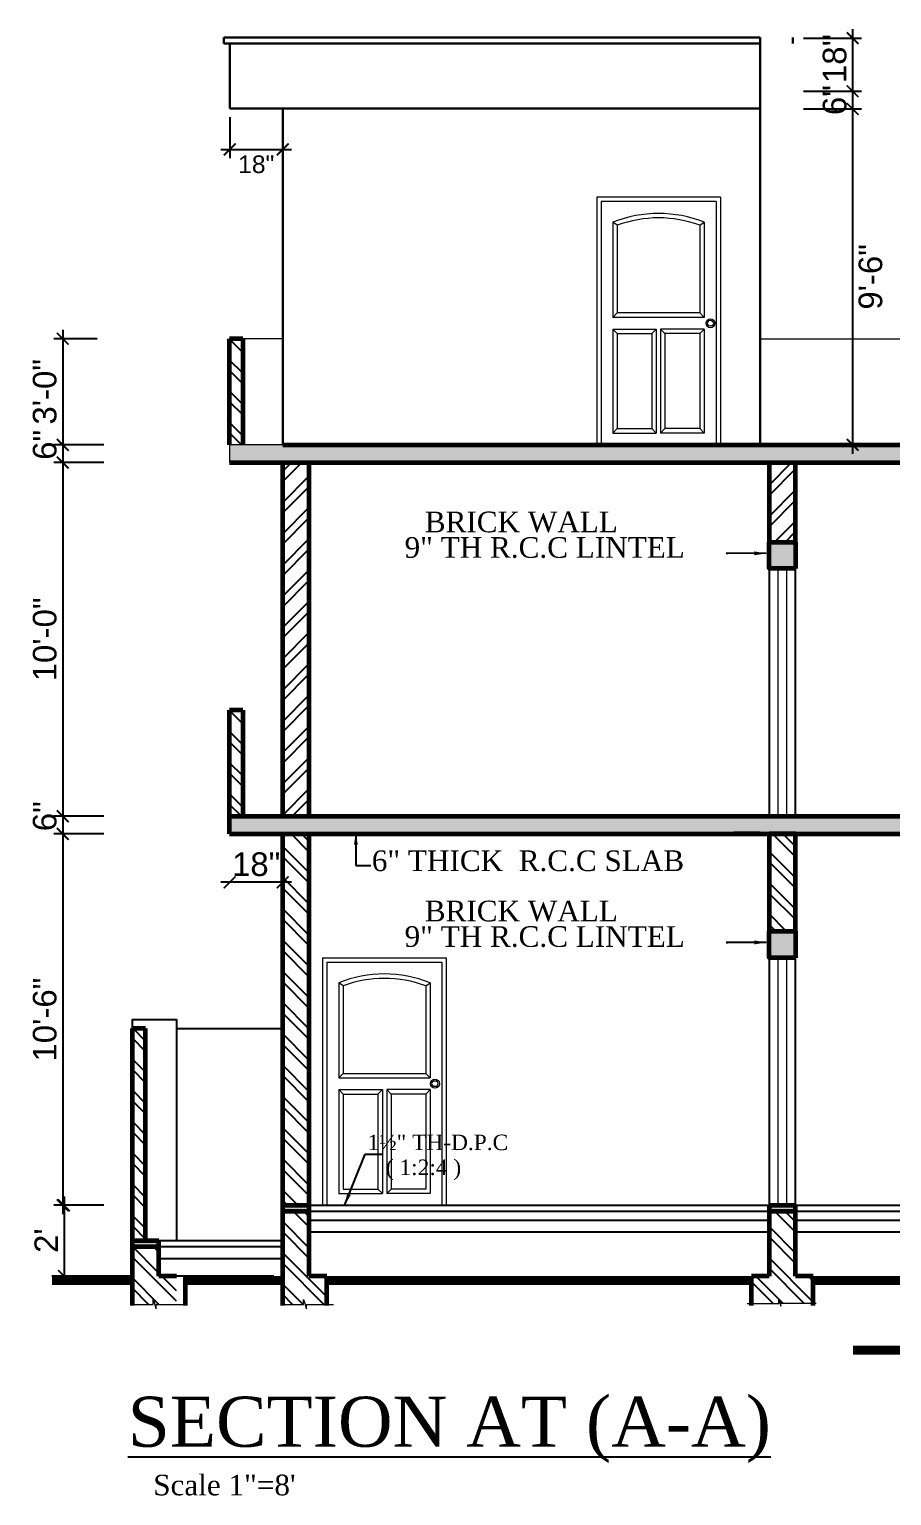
# Model space of a CAD drawing. Header units: inches. Extents: x 15 to 1853, y 20 to 1916.
# Drawn here: x 453.6 to 746.2, y 1408.7 to 1906.2 of the extents above; entities that cross this region are included whole.
import ezdxf

# ---------------------------------------------------------------- set-up
doc = ezdxf.new("R2010")
doc.units = ezdxf.units.IN
doc.header["$MEASUREMENT"] = 0
doc.layers.get('DEFPOINTS').update_dxf_attribs({"lineweight": 20})
for name, color, linetype, lineweight in [('DIAMENSION', 6, 'Continuous', 15), ('DOOR', 6, 'Continuous', 20), ('HATCH', 36, 'Continuous', 20), ('TEXT', 7, 'Continuous', 25), ('WALL', 1, 'Continuous', 0), ('WALLS', 1, 'Continuous', 60)]:
    doc.layers.add(name, color=color, linetype=linetype, lineweight=lineweight)
for name, color, linetype in [('HACH', 5, 'Continuous'), ('PUMPS', 7, 'Continuous'), ('THICKLINE', 6, 'Continuous')]:
    doc.layers.add(name, color=color, linetype=linetype)
doc.styles.get("Standard").update_dxf_attribs({"font": 'arial.ttf'})
doc.styles.add('STYLE2', font='arial.ttf', dxfattribs={"height": 8})
doc.styles.add('STYLE5', font='romantic.ttf')
doc.dimstyles.get("Standard").update_dxf_attribs({"dimtxt": 0.18, "dimasz": 0.18, "dimexe": 0.18, "dimexo": 0.0625, "dimgap": 0.09, "dimtad": 0, "dimtih": 1, "dimtoh": 1, "dimdec": 4, "dimzin": 0, "dimdsep": 46, "dimtxsty": 'Standard', "dimcen": 0.09, "dimadec": 0, "dimazin": 0, "dimtfac": 1, "dimtdec": 4, "dimtofl": 0, "dimtmove": 0, "dimatfit": 3, "dimfxl": 1, "dimtolj": 1, "dimtzin": 0, "dimarcsym": 0})
doc.dimstyles.new('Standard$0', dxfattribs={"dimtxt": 10, "dimasz": 9, "dimexe": 6, "dimexo": 6, "dimgap": 3, "dimtad": 0, "dimtih": 1, "dimtoh": 1, "dimdec": 3, "dimlfac": -1, "dimzin": 1, "dimdsep": 46, "dimlunit": 4, "dimtxsty": 'Standard', "dimcen": 0.5, "dimdle": 5, "dimclrd": 256, "dimclre": 256, "dimclrt": 256, "dimadec": 1, "dimazin": 0, "dimtm": 1e-09, "dimtfac": 1, "dimtdec": 3, "dimtofl": 0, "dimtmove": 0, "dimatfit": 3, "dimfxl": 1, "dimfrac": 2, "dimtolj": 1, "dimtzin": 0, "dimlwd": -1, "dimlwe": -1, "dimarcsym": 0})

# ---------------------------------------------------------------- blocks, each defined once
blk = doc.blocks.new('_ARCHTICK')
at = {"color": 0, "linetype": 'ByBlock', "const_width": 0.15}
blk.add_lwpolyline([(-0.5, -0.5), (0.5, 0.5)], dxfattribs=at)
blk = doc.blocks.new('*D101')
at = {"layer": 'DEFPOINTS', "color": 0, "transparency": 16777216}
for p in [(481.88, 1639.19), (464.96, 1633.19), (481.88, 1633.19)]:
    blk.add_point(p, dxfattribs=at)
at = {"layer": 'DIAMENSION', "color": 6, "lineweight": -2, "transparency": 16777216}
for p, q in [((464.96, 1642.19), (464.96, 1630.19)), ((478.88, 1639.19), (461.96, 1639.19)), ((478.88, 1633.19), (461.96, 1633.19))]:
    blk.add_line(p, q, dxfattribs=at)
at = {"layer": 'DIAMENSION', "color": 6, "lineweight": -2, "transparency": 16777216, "xscale": 4, "yscale": 4, "zscale": 4}
for p, rotation in [((464.96, 1639.19), 90), ((464.96, 1633.19), 270)]:
    blk.add_blockref('_ARCHTICK', p, dxfattribs=dict(at, rotation=rotation))
at = {"layer": 'DIAMENSION', "color": 6, "transparency": 16777216, "insert": (458.88, 1639.19), "char_height": 8, "attachment_point": 5, "rotation": 90, "style": 'STYLE2'}
blk.add_mtext('\\A1;6"', dxfattribs=at)
blk = doc.blocks.new('*D102')
at = {"layer": 'DEFPOINTS', "color": 0, "transparency": 16777216}
for p in [(481.88, 1633.19), (464.96, 1507.19), (481.88, 1507.19)]:
    blk.add_point(p, dxfattribs=at)
at = {"layer": 'DIAMENSION', "color": 6, "lineweight": -2, "transparency": 16777216}
for p, q in [((478.88, 1633.19), (461.96, 1633.19)), ((464.96, 1636.19), (464.96, 1504.19)), ((478.88, 1507.19), (461.96, 1507.19))]:
    blk.add_line(p, q, dxfattribs=at)
at = {"layer": 'DIAMENSION', "color": 6, "lineweight": -2, "transparency": 16777216, "xscale": 4, "yscale": 4, "zscale": 4}
for p, rotation in [((464.96, 1633.19), 90), ((464.96, 1507.19), 270)]:
    blk.add_blockref('_ARCHTICK', p, dxfattribs=dict(at, rotation=rotation))
at = {"layer": 'DIAMENSION', "color": 6, "transparency": 16777216, "insert": (458.88, 1570.19), "char_height": 8, "attachment_point": 5, "rotation": 90, "style": 'STYLE2'}
blk.add_mtext('\\A1;10\'-6"', dxfattribs=at)
blk = doc.blocks.new('*D103')
at = {"layer": 'DEFPOINTS', "color": 0, "transparency": 16777216}
for p in [(481.88, 1507.19), (465.39, 1483.19), (481.88, 1483.19)]:
    blk.add_point(p, dxfattribs=at)
at = {"layer": 'DIAMENSION', "color": 6, "lineweight": -2, "transparency": 16777216}
for p, q in [((465.39, 1510.19), (465.39, 1480.19)), ((478.88, 1507.19), (462.39, 1507.19)), ((478.88, 1483.19), (462.39, 1483.19))]:
    blk.add_line(p, q, dxfattribs=at)
at = {"layer": 'DIAMENSION', "color": 6, "lineweight": -2, "transparency": 16777216, "xscale": 4, "yscale": 4, "zscale": 4}
for p, rotation in [((465.39, 1507.19), 90), ((465.39, 1483.19), 270)]:
    blk.add_blockref('_ARCHTICK', p, dxfattribs=dict(at, rotation=rotation))
at = {"layer": 'DIAMENSION', "color": 6, "transparency": 16777216, "insert": (459.37, 1495.19), "char_height": 8, "attachment_point": 5, "rotation": 90, "style": 'STYLE2'}
blk.add_mtext("\\A1;2'", dxfattribs=at)
blk = doc.blocks.new('*D104')
at = {"layer": 'DEFPOINTS', "color": 0, "transparency": 16777216}
for p in [(713.26, 1885.16), (713.26, 1879.16), (732.94, 1879.16)]:
    blk.add_point(p, dxfattribs=at)
at = {"layer": 'DIAMENSION', "color": 6, "lineweight": -2, "transparency": 16777216}
for p, q in [((732.94, 1888.16), (732.94, 1876.16)), ((716.26, 1885.16), (735.94, 1885.16)), ((716.26, 1879.16), (735.94, 1879.16))]:
    blk.add_line(p, q, dxfattribs=at)
at = {"layer": 'DIAMENSION', "color": 6, "lineweight": -2, "transparency": 16777216, "xscale": 4, "yscale": 4, "zscale": 4}
for p, rotation in [((732.94, 1885.16), 90), ((732.94, 1879.16), 270)]:
    blk.add_blockref('_ARCHTICK', p, dxfattribs=dict(at, rotation=rotation))
at = {"layer": 'DIAMENSION', "color": 6, "transparency": 16777216, "insert": (726.86, 1882.16), "char_height": 8, "attachment_point": 5, "rotation": 90, "style": 'STYLE2'}
blk.add_mtext('\\A1;6"', dxfattribs=at)
blk = doc.blocks.new('*D105')
at = {"layer": 'DEFPOINTS', "color": 0, "transparency": 16777216}
for p in [(521.6, 1879.35), (539.6, 1879.35), (539.6, 1865.4)]:
    blk.add_point(p, dxfattribs=at)
at = {"layer": 'DIAMENSION', "color": 6, "lineweight": -2, "transparency": 16777216}
for p, q in [((521.6, 1876.35), (521.6, 1862.4)), ((539.6, 1876.35), (539.6, 1862.4)), ((518.6, 1865.4), (542.6, 1865.4))]:
    blk.add_line(p, q, dxfattribs=at)
at = {"layer": 'DIAMENSION', "color": 6, "lineweight": -2, "transparency": 16777216, "xscale": 4, "yscale": 4, "zscale": 4, "rotation": 180}
blk.add_blockref('_ARCHTICK', (521.6, 1865.4), dxfattribs=at)
at = {"layer": 'DIAMENSION', "color": 6, "lineweight": -2, "transparency": 16777216, "xscale": 4, "yscale": 4, "zscale": 4}
blk.add_blockref('_ARCHTICK', (539.6, 1865.4), dxfattribs=at)
at = {"layer": 'DIAMENSION', "color": 6, "transparency": 16777216, "insert": (530.6, 1860.34), "char_height": 8, "attachment_point": 5, "style": 'STYLE2'}
blk.add_mtext('\\A1;{\\H0.75x;18"}', dxfattribs=at)
blk = doc.blocks.new('*D106')
at = {"layer": 'DEFPOINTS', "color": 0, "transparency": 16777216}
for p in [(479.65, 1759.19), (464.96, 1639.19), (479.65, 1639.19)]:
    blk.add_point(p, dxfattribs=at)
at = {"layer": 'DIAMENSION', "color": 6, "lineweight": -2, "transparency": 16777216}
for p, q in [((464.96, 1762.19), (464.96, 1636.19)), ((476.65, 1759.19), (461.96, 1759.19)), ((476.65, 1639.19), (461.96, 1639.19))]:
    blk.add_line(p, q, dxfattribs=at)
at = {"layer": 'DIAMENSION', "color": 6, "lineweight": -2, "transparency": 16777216, "xscale": 4, "yscale": 4, "zscale": 4}
for p, rotation in [((464.96, 1759.19), 90), ((464.96, 1639.19), 270)]:
    blk.add_blockref('_ARCHTICK', p, dxfattribs=dict(at, rotation=rotation))
at = {"layer": 'DIAMENSION', "color": 6, "transparency": 16777216, "insert": (458.88, 1699.19), "char_height": 8, "attachment_point": 5, "rotation": 90, "style": 'STYLE2'}
blk.add_mtext('\\A1;10\'-0"', dxfattribs=at)
blk = doc.blocks.new('*D100')
at = {"layer": 'DEFPOINTS', "color": 0, "transparency": 16777216}
for p in [(521.59, 1616.77), (521.59, 1616.76), (539.59, 1616.76)]:
    blk.add_point(p, dxfattribs=at)
at = {"layer": 'DIAMENSION', "color": 6, "lineweight": -2, "transparency": 16777216}
for p, q in [((521.59, 1619.76), (521.59, 1619.77)), ((539.59, 1619.76), (539.59, 1619.77)), ((542.59, 1616.77), (518.59, 1616.77))]:
    blk.add_line(p, q, dxfattribs=at)
at = {"layer": 'DIAMENSION', "color": 6, "lineweight": -2, "transparency": 16777216, "xscale": 4, "yscale": 4, "zscale": 4}
for p, rotation in [((521.59, 1616.77), 180.0000000000405), ((539.59, 1616.77), 4.052758129091671e-11)]:
    blk.add_blockref('_ARCHTICK', p, dxfattribs=dict(at, rotation=rotation))
at = {"layer": 'DIAMENSION', "color": 6, "transparency": 16777216, "insert": (530.59, 1622.86), "char_height": 8, "attachment_point": 5, "style": 'STYLE2'}
blk.add_mtext('\\A1;18"', dxfattribs=at)
blk = doc.blocks.new('*D97')
at = {"layer": 'DEFPOINTS', "color": 0, "transparency": 16777216}
for p in [(721.15, 1879.16), (721.15, 1765.19), (732.94, 1765.19)]:
    blk.add_point(p, dxfattribs=at)
at = {"layer": 'DIAMENSION', "color": 6, "lineweight": -2, "transparency": 16777216}
for p, q in [((732.94, 1882.16), (732.94, 1762.19)), ((724.15, 1879.16), (735.94, 1879.16)), ((724.15, 1765.19), (735.94, 1765.19))]:
    blk.add_line(p, q, dxfattribs=at)
at = {"layer": 'DIAMENSION', "color": 6, "lineweight": -2, "transparency": 16777216, "xscale": 4, "yscale": 4, "zscale": 4}
for p, rotation in [((732.94, 1879.16), 90), ((732.94, 1765.19), 270)]:
    blk.add_blockref('_ARCHTICK', p, dxfattribs=dict(at, rotation=rotation))
at = {"layer": 'DIAMENSION', "color": 6, "transparency": 16777216, "insert": (739.03, 1822.18), "char_height": 8, "attachment_point": 5, "rotation": 90, "style": 'STYLE2'}
blk.add_mtext('\\A1;9\'-6"', dxfattribs=at)
blk = doc.blocks.new('*D99')
at = {"layer": 'DEFPOINTS', "color": 0, "transparency": 16777216}
for p in [(713.26, 1903.16), (713.26, 1885.16), (732.94, 1885.16)]:
    blk.add_point(p, dxfattribs=at)
at = {"layer": 'DIAMENSION', "color": 6, "lineweight": -2, "transparency": 16777216}
for p, q in [((732.94, 1906.16), (732.94, 1882.16)), ((716.26, 1903.16), (735.94, 1903.16)), ((716.26, 1885.16), (735.94, 1885.16))]:
    blk.add_line(p, q, dxfattribs=at)
at = {"layer": 'DIAMENSION', "color": 6, "lineweight": -2, "transparency": 16777216, "xscale": 4, "yscale": 4, "zscale": 4}
for p, rotation in [((732.94, 1903.16), 90), ((732.94, 1885.16), 270)]:
    blk.add_blockref('_ARCHTICK', p, dxfattribs=dict(at, rotation=rotation))
at = {"layer": 'DIAMENSION', "color": 6, "transparency": 16777216, "insert": (726.86, 1896.28), "char_height": 8, "attachment_point": 5, "rotation": 90, "style": 'STYLE2'}
blk.add_mtext("\\A1;18''", dxfattribs=at)
blk = doc.blocks.new('*D78')
at = {"layer": 'DEFPOINTS', "color": 0, "transparency": 16777216}
for p in [(481.88, 1765.19), (464.96, 1759.19), (481.88, 1759.19)]:
    blk.add_point(p, dxfattribs=at)
at = {"layer": 'DIAMENSION', "color": 6, "lineweight": -2, "transparency": 16777216}
for p, q in [((464.96, 1768.19), (464.96, 1756.19)), ((478.88, 1765.19), (461.96, 1765.19)), ((478.88, 1759.19), (461.96, 1759.19))]:
    blk.add_line(p, q, dxfattribs=at)
at = {"layer": 'DIAMENSION', "color": 6, "lineweight": -2, "transparency": 16777216, "xscale": 4, "yscale": 4, "zscale": 4}
for p, rotation in [((464.96, 1765.19), 90), ((464.96, 1759.19), 270)]:
    blk.add_blockref('_ARCHTICK', p, dxfattribs=dict(at, rotation=rotation))
at = {"layer": 'DIAMENSION', "color": 6, "transparency": 16777216, "insert": (458.88, 1765.19), "char_height": 8, "attachment_point": 5, "rotation": 90, "style": 'STYLE2'}
blk.add_mtext('\\A1;6"', dxfattribs=at)
blk = doc.blocks.new('*D79')
at = {"layer": 'DEFPOINTS', "color": 0, "transparency": 16777216}
for p in [(479.65, 1801.19), (464.96, 1765.19), (479.65, 1765.19)]:
    blk.add_point(p, dxfattribs=at)
at = {"layer": 'DIAMENSION', "color": 6, "lineweight": -2, "transparency": 16777216}
for p, q in [((476.65, 1801.19), (461.96, 1801.19)), ((464.96, 1804.19), (464.96, 1762.19)), ((476.65, 1765.19), (461.96, 1765.19))]:
    blk.add_line(p, q, dxfattribs=at)
at = {"layer": 'DIAMENSION', "color": 6, "lineweight": -2, "transparency": 16777216, "xscale": 4, "yscale": 4, "zscale": 4}
for p, rotation in [((464.96, 1801.19), 90), ((464.96, 1765.19), 270)]:
    blk.add_blockref('_ARCHTICK', p, dxfattribs=dict(at, rotation=rotation))
at = {"layer": 'DIAMENSION', "color": 6, "transparency": 16777216, "insert": (458.87, 1783.19), "char_height": 8, "attachment_point": 5, "rotation": 90, "style": 'STYLE2'}
blk.add_mtext('\\A1;3\'-0"', dxfattribs=at)

msp = doc.modelspace()

# ---------------------------------------------------------------- hatches: boundary and pattern name
at = {"layer": 'HACH'}
h = msp.add_hatch(dxfattribs=at)
h.set_pattern_fill('ANSI32', color=256, scale=20, style=0)
h.set_pattern_definition([(135, (25654.857, -12594.836), (5.3033009, 5.3033009), []), (135, (25651.322, -12594.836), (5.3033009, 5.3033009), [])])
h.paths.add_polyline_path([(521.589017, 1801.192006), (526.089017, 1801.192006), (526.089017, 1765.192006), (521.589017, 1765.192006)])
at = {"layer": 'HACH', "linetype": 'Continuous'}
h = msp.add_hatch(dxfattribs=at)
h.set_pattern_fill('AR-CONC', color=256, scale=0.25)
h.set_pattern_definition([(50, (-51830.4747, -9428.3953), (1.793150457, -0.156880337), [0.1875, -2.0625]), (355, (-51830.4747, -9428.3953), (-0.346878334, 1.880480334), [0.15, -1.65]), (100.4514445, (-51830.3253, -9428.4084), (1.446272117, 1.72359998), [0.15935048, -1.75285528]), (46.1842, (-51830.4747, -9427.8953), (2.66810333, -0.4137982), [0.28125, -3.09375]), (96.6356355, (-51830.2523, -9427.9298), (2.33665486, 2.4352965), [0.23902586, -2.6292844]), (351.184164, (-51830.4747, -9427.8953), (2.33665486, 2.4352965), [0.225, -2.475]), (21, (-51830.2247, -9428.0203), (1.49226763, -1.006547227), [0.1875, -2.0625]), (326, (-51830.2247, -9428.0203), (0.60828833, 1.81287511), [0.15, -1.65]), (71.4514447, (-51830.1003, -9428.1042), (2.10055594, 0.80632788), [0.159350475, -1.75285528]), (37.5, (-51830.4747, -9428.39535), (0.030399638, 0.8322346346), [0, -1.63, 0, -1.675, 0, -1.65625]), (7.5, (-51830.4747, -9428.39535), (0.657673844, 0.98602928), [0, -0.955, 0, -1.5925, 0, -0.63125]), (327.5, (-51831.0322, -9428.39535), (1.3345560904, -0.056387179), [0, -0.625, 0, -1.95, 0, -2.5875]), (317.5, (-51831.2822, -9428.3953), (1.457965423, 0.250262456), [0, -0.8125, 0, -1.295, 0, -1.8375])])
h.paths.add_polyline_path([(1038.092359, 1765.192006), (539.589017, 1765.192006), (521.589017, 1765.192006), (521.589017, 1759.192006), (1038.092359, 1759.192006)])
at = {"layer": 'HACH'}
h = msp.add_hatch(dxfattribs=at)
h.set_pattern_fill('ANSI32', color=256, scale=20, style=0)
h.set_pattern_definition([(45, (-51830.475, -9428.395), (-5.3033009, 5.3033009), []), (45, (-51826.939, -9428.395), (-5.3033009, 5.3033009), [])])
h.paths.add_polyline_path([(548.589017, 1759.192006), (539.589017, 1759.192006), (539.589017, 1639.192006), (548.589017, 1639.192006)])
h.paths.add_polyline_path([(713.589017, 1759.192006), (704.589017, 1759.192006), (704.589017, 1732.192006), (713.589017, 1732.192006)])
h.paths.add_polyline_path([(842.592359, 1759.192006), (833.592359, 1759.192006), (833.592359, 1732.192006), (842.592359, 1732.192006)])
h.paths.add_polyline_path([(1020.092359, 1759.192006), (1011.092359, 1759.192006), (1011.092359, 1732.192006), (1020.092359, 1732.192006)])
h = msp.add_hatch(color=256, dxfattribs=at)
h.dxf.hatch_style = 1
h.paths.add_polyline_path([(713.589017, 1732.192006), (704.589017, 1732.192006), (704.589017, 1723.192006), (713.589017, 1723.192006)])
h = msp.add_hatch(dxfattribs=at)
h.set_pattern_fill('ANSI32', color=256, scale=20, style=0)
h.set_pattern_definition([(135, (25654.857, -12720.836), (5.3033009, 5.3033009), []), (135, (25651.322, -12720.836), (5.3033009, 5.3033009), [])])
h.paths.add_polyline_path([(521.589017, 1675.192006), (526.089017, 1675.192006), (526.089017, 1639.192006), (521.589017, 1639.192006)])
at = {"layer": 'HACH', "linetype": 'Continuous'}
h = msp.add_hatch(dxfattribs=at)
h.set_pattern_fill('AR-CONC', color=256, scale=0.25)
h.set_pattern_definition([(130, (21782.142, -11834.3875), (-1.79315046, -0.15688034), [0.1875, -2.0625]), (185, (21782.142, -11834.3875), (0.34687833, 1.88048033), [0.15, -1.65]), (79.5486, (21781.9926, -11834.4006), (-1.44627345, 1.72359886), [0.15935047, -1.75285528]), (133.8158, (21782.142, -11833.8875), (-2.66810262, -0.41379754), [0.28125, -3.09375]), (83.3644, (21781.9197, -11833.922), (-2.33665676, 2.43529468), [0.23902572, -2.6292825]), (188.8158, (21782.142, -11833.8875), (-2.33665486, 2.4352965), [0.225, -2.475]), (159, (21781.892, -11834.0125), (-1.49226763, -1.00654723), [0.1875, -2.0625]), (214, (21781.892, -11834.0125), (-0.60828833, 1.81287511), [0.15, -1.65]), (108.5486, (21781.7677, -11834.0964), (-2.10055657, 0.80632624), [0.15935047, -1.75285528]), (142.5, (21782.142, -11834.3875), (-0.030399638, 0.832234635), [0, -1.63, 0, -1.675, 0, -1.65625]), (172.5, (21782.142, -11834.3875), (-0.657673844, 0.98602928), [0, -0.955, 0, -1.5925, 0, -0.63125]), (212.5, (21782.6995, -11834.3875), (-1.33455609, -0.05638718), [0, -0.625, 0, -1.95, 0, -2.5875]), (222.5, (21782.9495, -11834.3875), (-1.457965423, 0.250262456), [0, -0.8125, 0, -1.295, 0, -1.8375])])
h.paths.add_polyline_path([(1038.092359, 1639.192006), (1038.092359, 1633.192006), (521.589017, 1633.192006), (521.589017, 1639.192006)])
at = {"layer": 'HACH'}
h = msp.add_hatch(dxfattribs=at)
h.set_pattern_fill('ANSI32', color=256, scale=20, style=0)
h.set_pattern_definition([(135, (25672.857, -12600.7234), (5.3033009, 5.3033009), []), (135, (25669.322, -12600.7234), (5.3033009, 5.3033009), [])])
h.paths.add_polyline_path([(548.589017, 1633.192006), (539.589017, 1633.192006), (539.589017, 1507.192006), (548.589017, 1507.192006)])
h.paths.add_polyline_path([(548.589017, 1505.192006), (539.589017, 1505.192006), (539.589017, 1473.566055), (546.644896, 1473.566055), (546.644896, 1475.24532), (547.605379, 1472.030662), (547.605379, 1473.560786), (554.589017, 1473.560786), (554.589017, 1483.192006), (548.589017, 1483.192006)])
h = msp.add_hatch(dxfattribs=at)
h.set_pattern_fill('ANSI32', color=256, scale=20, style=0)
h.set_pattern_definition([(135, (25708.857, -12600.7234), (5.3033009, 5.3033009), []), (135, (25705.322, -12600.7234), (5.3033009, 5.3033009), [])])
h.paths.add_polyline_path([(719.589017, 1483.192006), (713.589017, 1483.192006), (713.589017, 1505.192006), (704.589017, 1505.192006), (704.589017, 1483.192006), (698.589017, 1483.192006), (698.589017, 1473.848835), (707.919847, 1473.848835), (707.919847, 1475.34994), (708.633432, 1472.910615), (708.633432, 1474.036463), (719.589017, 1474.036463)])
h.paths.add_polyline_path([(713.589017, 1600.192006), (704.589017, 1600.192006), (704.505317, 1633.192006), (713.505317, 1633.192006)])
h = msp.add_hatch(color=256, dxfattribs=at)
h.dxf.hatch_style = 1
h.paths.add_polyline_path([(713.589017, 1600.192006), (704.589017, 1600.192006), (704.589017, 1591.192006), (713.589017, 1591.192006)])
h = msp.add_hatch(dxfattribs=at)
h.set_pattern_fill('ANSI32', color=256, scale=20, style=0)
h.set_pattern_definition([(135, (22644.61, -12410.925), (5.3033009, 5.3033009), []), (135, (22641.075, -12410.925), (5.3033009, 5.3033009), [])])
h.paths.add_polyline_path([(488.592359, 1493.192006), (497.592359, 1493.192006), (497.592359, 1483.192006), (503.592359, 1483.192006), (503.592359, 1473.560786), (496.608721, 1473.560786), (496.608721, 1472.030662), (495.648238, 1475.24532), (495.648238, 1473.566055), (488.592359, 1473.566055)])
h.paths.add_polyline_path([(488.592359, 1567.192006), (493.092359, 1567.192006), (493.092359, 1495.192006), (488.592359, 1495.192006)])
h = msp.add_hatch(color=256, dxfattribs=at)
h.dxf.hatch_style = 1
h.paths.add_polyline_path([(539.589017, 1507.192006), (539.589017, 1505.192006), (548.589017, 1505.192006), (548.589017, 1507.192006)])
h = msp.add_hatch(color=256, dxfattribs=at)
h.dxf.hatch_style = 1
h.paths.add_polyline_path([(704.589017, 1507.192006), (704.589017, 1505.192006), (713.589017, 1505.192006), (713.589017, 1507.192006)])
h = msp.add_hatch(color=256, dxfattribs=at)
h.dxf.hatch_style = 1
h.paths.add_polyline_path([(488.592359, 1495.192006), (488.592359, 1493.192006), (497.592359, 1493.192006), (497.592359, 1495.192006)])

# ---------------------------------------------------------------- linework, layer by layer
at = {"layer": 'DOOR', "lineweight": 30}
for p, q in [((519.599866, 1901.352006), (519.599866, 1903.352006)), ((519.599866, 1903.352006), (701.599866, 1903.352006)), ((519.599866, 1901.352006), (701.599866, 1901.352006)), ((521.599866, 1879.352006), (521.599866, 1901.352006)), ((701.599866, 1903.352006), (701.599866, 1765.192006)), ((712.599866, 1903.352006), (712.599866, 1901.352006)), ((521.599866, 1879.352006), (701.599866, 1879.352006)), ((539.599866, 1765.192006), (539.599866, 1879.352006))]:
    msp.add_line(p, q, dxfattribs=at)
at = {"layer": 'DOOR'}
for p, q in [((646.099866, 1849.192006), (646.099866, 1765.192006)), ((688.099866, 1849.192006), (646.099866, 1849.192006)), ((647.599866, 1847.692006), (647.599866, 1765.192006)), ((686.599866, 1847.692006), (647.599866, 1847.692006)), ((686.599866, 1847.692006), (686.599866, 1765.192006)), ((686.599866, 1847.692006), (686.599866, 1765.192006)), ((688.099866, 1849.192006), (688.099866, 1765.192006)), ((653.099866, 1839.664474), (651.599866, 1840.692006)), ((651.599866, 1840.692006), (651.599866, 1808.442006)), ((653.099866, 1839.664474), (653.099866, 1809.942006)), ((681.099866, 1839.664474), (682.599866, 1840.692006)), ((681.099866, 1839.664474), (681.099866, 1809.942006)), ((682.599866, 1840.692006), (682.599866, 1808.442006)), ((653.099866, 1809.942006), (651.599866, 1808.442006)), ((682.599866, 1808.442006), (651.599866, 1808.442006)), ((681.099866, 1809.942006), (653.099866, 1809.942006)), ((681.099866, 1809.942006), (682.599866, 1808.442006)), ((539.599866, 1801.192006), (526.089017, 1801.192006)), ((651.599866, 1804.442006), (666.277214, 1804.442006)), ((653.099866, 1802.942006), (651.599866, 1804.442006)), ((651.599866, 1804.442006), (651.599866, 1769.192006)), ((653.099866, 1802.942006), (664.777214, 1802.942006)), ((653.099866, 1802.942006), (653.099866, 1770.692006)), ((664.777214, 1802.942006), (666.277214, 1804.442006)), ((664.777214, 1802.942006), (664.777214, 1770.692006)), ((666.277214, 1804.442006), (666.277214, 1769.192006)), ((669.277214, 1802.942006), (667.777214, 1804.442006)), ((667.777214, 1804.442006), (667.777214, 1769.192006)), ((682.599866, 1804.442006), (667.777214, 1804.442006)), ((669.277214, 1802.942006), (669.277214, 1770.692006)), ((681.099866, 1802.942006), (669.277214, 1802.942006)), ((681.099866, 1802.942006), (682.599866, 1804.442006)), ((681.099866, 1802.942006), (681.099866, 1770.692006)), ((682.599866, 1804.442006), (682.599866, 1769.192006)), ((701.599866, 1801.192006), (951.318953, 1801.192006)), ((653.099866, 1770.692006), (651.599866, 1769.192006)), ((651.599866, 1769.192006), (666.277214, 1769.192006)), ((653.099866, 1770.692006), (664.777214, 1770.692006)), ((664.777214, 1770.692006), (666.277214, 1769.192006)), ((669.277214, 1770.692006), (667.777214, 1769.192006)), ((682.599866, 1769.192006), (667.777214, 1769.192006)), ((681.099866, 1770.692006), (669.277214, 1770.692006)), ((681.099866, 1770.692006), (682.599866, 1769.192006)), ((707.589017, 1723.192006), (707.589017, 1639.192006)), ((710.589017, 1639.192006), (710.589017, 1723.192006)), ((553.089107, 1591.192006), (553.089107, 1507.192006)), ((553.089107, 1591.192006), (595.089107, 1591.192006)), ((554.589107, 1589.692006), (554.589107, 1507.192006)), ((554.589107, 1589.692006), (554.589107, 1507.192006)), ((554.589107, 1589.692006), (593.589107, 1589.692006)), ((593.589107, 1589.692006), (593.589107, 1507.192006)), ((595.089107, 1591.192006), (595.089107, 1507.192006)), ((707.589017, 1591.192006), (707.589017, 1507.192006)), ((710.589017, 1507.192006), (710.589017, 1591.192006)), ((560.089107, 1581.664474), (558.589107, 1582.692006)), ((558.589107, 1582.692006), (558.589107, 1550.442006)), ((588.089107, 1581.664474), (589.589107, 1582.692006)), ((589.589107, 1582.692006), (589.589107, 1550.442006)), ((560.089107, 1581.664474), (560.089107, 1551.942006)), ((588.089107, 1581.664474), (588.089107, 1551.942006)), ((560.089107, 1551.942006), (558.589107, 1550.442006)), ((558.589107, 1550.442006), (589.589107, 1550.442006)), ((560.089107, 1551.942006), (588.089107, 1551.942006)), ((588.089107, 1551.942006), (589.589107, 1550.442006)), ((560.089107, 1544.942006), (558.589107, 1546.442006)), ((558.589107, 1546.442006), (558.589107, 1511.192006)), ((558.589107, 1546.442006), (573.411759, 1546.442006)), ((560.089107, 1544.942006), (560.089107, 1512.692006)), ((560.089107, 1544.942006), (571.911759, 1544.942006)), ((571.911759, 1544.942006), (573.411759, 1546.442006)), ((571.911759, 1544.942006), (571.911759, 1512.692006)), ((573.411759, 1546.442006), (573.411759, 1511.192006)), ((589.589107, 1546.442006), (574.911759, 1546.442006)), ((576.411759, 1544.942006), (574.911759, 1546.442006)), ((574.911759, 1546.442006), (574.911759, 1511.192006)), ((588.089107, 1544.942006), (576.411759, 1544.942006)), ((576.411759, 1544.942006), (576.411759, 1512.692006)), ((588.089107, 1544.942006), (589.589107, 1546.442006)), ((588.089107, 1544.942006), (588.089107, 1512.692006)), ((589.589107, 1546.442006), (589.589107, 1511.192006)), ((560.089107, 1512.692006), (571.911759, 1512.692006)), ((571.911759, 1512.692006), (573.411759, 1511.192006)), ((576.411759, 1512.692006), (574.911759, 1511.192006)), ((588.089107, 1512.692006), (576.411759, 1512.692006)), ((558.589107, 1511.192006), (573.411759, 1511.192006)), ((589.589107, 1511.192006), (574.911759, 1511.192006))]:
    msp.add_line(p, q, dxfattribs=at)
for centre, radius in [((684.69423, 1806.436619), 1.5), ((684.69423, 1806.436619), 1), ((591.231942, 1548.436619), 1.5), ((591.231942, 1548.436619), 1)]:
    msp.add_circle(centre, radius, dxfattribs=at)
for centre, radius, start, end in [((667.099866, 1802.116319), 41.573233, 68.10936921, 111.89063079), ((667.099866, 1802.116319), 40.073233, 69.55180153, 110.44819847), ((574.089107, 1544.116319), 41.573233, 68.10936921, 111.89063079), ((574.089107, 1544.116319), 40.073233, 69.55180153, 110.44819847)]:
    msp.add_arc(centre, radius, start, end, dxfattribs=at)
at = {"layer": 'HACH', "linetype": 'Continuous'}
for p, q in [((503.592359, 1567.192006), (539.589017, 1567.192006)), ((497.592359, 1495.192006), (539.589017, 1495.192006)), ((497.592359, 1493.192006), (539.589017, 1493.192006)), ((497.592359, 1489.192006), (539.589017, 1489.192006))]:
    msp.add_line(p, q, dxfattribs=at)
at = {"layer": 'HACH'}
msp.add_line((704.589017, 1505.192006), (713.589017, 1505.192006), dxfattribs=at)
at = {"layer": 'HACH', "linetype": 'Continuous'}
msp.add_lwpolyline([(488.592359, 1567.192006), (488.592359, 1570.192006), (503.592359, 1570.192006), (503.592359, 1495.192006)], dxfattribs=at)
at = {"layer": 'HATCH'}
for p, q in [((487.942982, 1473.566055), (495.648238, 1473.566055)), ((495.648238, 1473.566055), (495.648238, 1475.24532)), ((495.648238, 1475.24532), (496.608721, 1472.030662)), ((496.608721, 1472.030662), (496.608721, 1473.560786)), ((496.608721, 1473.560786), (505.829249, 1473.560786)), ((538.93964, 1473.566055), (546.644896, 1473.566055)), ((546.644896, 1473.566055), (546.644896, 1475.24532)), ((546.644896, 1475.24532), (547.605379, 1472.030662)), ((547.605379, 1472.030662), (547.605379, 1473.560786)), ((547.605379, 1473.560786), (556.825907, 1473.560786)), ((697.140728, 1473.848835), (707.919847, 1473.848835)), ((707.919847, 1473.848835), (707.919847, 1475.34994)), ((707.919847, 1475.34994), (708.633432, 1472.910615)), ((708.633432, 1472.910615), (708.633432, 1474.036463)), ((708.633432, 1474.036463), (720.614351, 1474.036463))]:
    msp.add_line(p, q, dxfattribs=at)
at = {"layer": 'PUMPS'}
for p, q in [((488.592359, 1483.192006), (461.297784, 1483.192006)), ((536.589017, 1483.192006), (497.592359, 1483.192006))]:
    msp.add_line(p, q, dxfattribs=at)
at = {"layer": 'PUMPS', "const_width": 3}
for points in [[(461.297784, 1481.692006), (488.592359, 1481.692006)], [(506.592359, 1481.692006), (539.589017, 1481.692006)], [(554.589017, 1481.692006), (698.589017, 1481.692006)], [(719.589017, 1481.692006), (827.592359, 1481.692006)], [(779.954126, 1458.010234), (733.101429, 1458.010234)]]:
    msp.add_lwpolyline(points, dxfattribs=at)
at = {"layer": 'THICKLINE'}
for p, q in [((704.589017, 1723.192006), (704.589017, 1639.192006)), ((713.589017, 1639.192006), (713.589017, 1723.192006)), ((704.589017, 1591.192006), (704.589017, 1507.192006)), ((713.589017, 1507.192006), (713.589017, 1591.192006)), ((548.589107, 1507.192006), (704.589017, 1507.192006)), ((548.589107, 1505.192006), (704.589017, 1505.192006)), ((713.589017, 1507.192006), (1011.092359, 1507.192006)), ((713.589017, 1505.192006), (833.592359, 1505.192006)), ((548.589017, 1502.192006), (704.589017, 1502.192006)), ((548.589017, 1498.192006), (704.589017, 1498.192006)), ((713.589017, 1502.192006), (833.592359, 1502.192006)), ((713.589017, 1498.192006), (833.592359, 1498.192006))]:
    msp.add_line(p, q, dxfattribs=at)
at = {"layer": 'WALL', "ltscale": 4}
for p, q in [((539.589017, 1765.192006), (521.589017, 1765.192006)), ((521.589017, 1765.192006), (521.589017, 1759.192006))]:
    msp.add_line(p, q, dxfattribs=at)
at = {"layer": 'WALLS'}
for p, q in [((521.589017, 1765.192006), (521.589017, 1801.192006)), ((526.089017, 1801.192006), (521.589017, 1801.192006)), ((526.089017, 1801.192006), (526.089017, 1765.192006)), ((539.589017, 1765.192006), (1038.092359, 1765.192006)), ((521.589017, 1759.192006), (1038.092359, 1759.192006)), ((539.589017, 1639.192006), (539.589017, 1759.192006)), ((548.589017, 1639.192006), (548.589017, 1759.192006)), ((704.589017, 1759.192006), (704.589017, 1732.192006)), ((713.589017, 1732.192006), (713.589017, 1759.192006)), ((521.589017, 1639.192006), (521.589017, 1675.192006)), ((526.089017, 1675.192006), (521.589017, 1675.192006)), ((526.089017, 1675.192006), (526.089017, 1639.192006)), ((521.589017, 1639.192006), (560.589017, 1639.192006)), ((521.589017, 1633.192006), (521.589017, 1639.192006)), ((551.589017, 1639.192006), (1033.592359, 1639.192006)), ((539.589017, 1507.192006), (539.589017, 1633.192006)), ((548.589017, 1507.192006), (548.589017, 1633.192006)), ((701.599866, 1633.192006), (692.599866, 1633.192006)), ((713.589017, 1633.192006), (704.589017, 1633.192006)), ((704.589017, 1633.192006), (704.589017, 1600.192006)), ((713.589017, 1600.192006), (713.589017, 1633.192006)), ((488.592359, 1495.192006), (488.592359, 1567.192006)), ((493.092359, 1567.192006), (488.592359, 1567.192006)), ((493.092359, 1495.192006), (493.092359, 1567.192006)), ((539.589017, 1505.192006), (539.589017, 1507.192006)), ((539.589017, 1507.192006), (548.589017, 1507.192006)), ((539.589017, 1505.192006), (539.589017, 1507.192006)), ((539.589017, 1507.192006), (548.589017, 1507.192006)), ((539.589017, 1473.192006), (539.589017, 1505.192006)), ((539.589017, 1505.192006), (548.589017, 1505.192006)), ((539.589017, 1505.192006), (548.589017, 1505.192006)), ((548.589017, 1483.192006), (548.589017, 1505.192006)), ((548.589107, 1505.192006), (548.589107, 1507.192006)), ((548.589107, 1505.192006), (548.589107, 1507.192006)), ((704.589017, 1507.192006), (713.589017, 1507.192006)), ((704.589017, 1507.192006), (713.589017, 1507.192006)), ((704.589017, 1507.192006), (704.589017, 1483.192006)), ((704.589017, 1507.192006), (713.589017, 1507.192006)), ((704.589017, 1505.192006), (713.589017, 1505.192006)), ((713.589017, 1483.192006), (713.589017, 1507.192006)), ((488.592359, 1493.192006), (488.592359, 1495.192006)), ((488.592359, 1495.192006), (497.592359, 1495.192006)), ((488.592359, 1493.192006), (488.592359, 1495.192006)), ((488.592359, 1495.192006), (497.592359, 1495.192006)), ((488.592359, 1473.192006), (488.592359, 1493.192006)), ((488.592359, 1493.192006), (497.592359, 1493.192006)), ((488.592359, 1493.192006), (497.592359, 1493.192006)), ((497.592359, 1493.192006), (497.592359, 1495.192006)), ((497.592359, 1493.192006), (497.592359, 1495.192006)), ((497.592359, 1483.192006), (497.592359, 1493.192006)), ((503.592359, 1483.192006), (497.592359, 1483.192006)), ((506.592359, 1473.192006), (506.592359, 1483.192006)), ((554.589017, 1483.192006), (548.589017, 1483.192006)), ((554.589017, 1473.192006), (554.589017, 1483.192006)), ((698.589017, 1473.192006), (698.589017, 1483.192006)), ((704.589017, 1483.192006), (698.589017, 1483.192006)), ((719.589017, 1483.192006), (713.589017, 1483.192006)), ((719.589017, 1473.192006), (719.589017, 1483.192006))]:
    msp.add_line(p, q, dxfattribs=at)
for points in [[(713.589017, 1723.192006), (704.589017, 1723.192006), (704.589017, 1732.192006), (713.589017, 1732.192006)], [(713.589017, 1591.192006), (704.589017, 1591.192006), (704.589017, 1600.192006), (713.589017, 1600.192006)]]:
    msp.add_lwpolyline(points, close=True, dxfattribs=at)
msp.add_lwpolyline([(521.589017, 1633.192006), (1038.092359, 1633.192006)], dxfattribs=at)

# ---------------------------------------------------------------- texts
at = {"layer": 'TEXT', "style": 'STYLE5'}
for s, height, p in [('BRICK WALL', 7, (587.804033, 1735.529792)), ('9" TH R.C.C LINTEL', 7, (580.937882, 1726.875154)), ('BRICK WALL', 7, (587.804033, 1603.529792)), ('9" TH R.C.C LINTEL', 7, (580.937882, 1594.875154)), ('1½" TH-D.P.C ', 5.25, (568.348694, 1525.909936)), ('( 1:2:4 )', 5.25, (574.578695, 1517.452736)), ('%%USECTION AT (A-A)', 17, (487.003166, 1425.273008)), ('Scale 1"=8\'', 7, (495.660786, 1408.775746))]:
    msp.add_text(s, height=height, dxfattribs=at).set_placement(p)
at = {"layer": 'TEXT', "linetype": 'ByBlock', "lineweight": 5, "insert": (622.797873, 1627.58499), "char_height": 7, "width": 177.66887542, "attachment_point": 2, "style": 'STYLE5'}
msp.add_mtext('6" THICK  R.C.C SLAB', dxfattribs=at)

# ---------------------------------------------------------------- dimensions: what is measured, and where the dimension line sits
at = {"layer": 'DIAMENSION'}
for base, p1, p2, angle, text, picture, middle, dimtype in [((732.941482, 1885.159748), (713.261791, 1903.159748), (713.261791, 1885.159748), 90, "18''", '*D99', (732.941482, 1896.284997), 160), ((732.941482, 1879.159748), (713.261791, 1885.159748), (713.261791, 1879.159748), 90, '6"', '*D104', (732.941482, 1882.159748), 160), ((464.961749, 1759.192006), (481.882956, 1765.192006), (481.882956, 1759.192006), 90, '6"', '*D78', (464.961749, 1765.192006), 160), ((464.961749, 1633.192006), (481.882956, 1639.192006), (481.882956, 1633.192006), 90, '6"', '*D101', (464.961749, 1639.192006), 160), ((521.589017, 1616.774474), (539.589017, 1616.763029), (521.589017, 1616.763029), 180, '18"', '*D100', (530.589017, 1616.774474), 161), ((465.390537, 1483.192006), (481.882956, 1507.192006), (481.882956, 1483.192006), 90, "2'", '*D103', (465.390537, 1495.192006), 160)]:
    dim = msp.add_linear_dim(base=base, p1=p1, p2=p2, angle=angle, text=text, dimstyle='Standard$0', override={"dimtxt": 7, "dimasz": 4, "dimexe": 3, "dimexo": 3, "dimgap": 2, "dimtad": 2, "dimtih": 0, "dimtoh": 0, "dimlfac": 1, "dimtxsty": 'STYLE2', "dimblk1": 'ARCHTICK', "dimblk2": 'ARCHTICK', "dimsah": 1, "dimcen": 0.09375, "dimdle": 3, "dimclrd": 6, "dimclre": 6, "dimclrt": 6, "dimadec": 0, "dimtm": 0, "dimtmove": 1, "dimfrac": 0, "dimlwd": 65534, "dimlwe": 65534}, dxfattribs=at)
    dim.commit()
    dim.dimension.update_dxf_attribs({"geometry": picture, "text_midpoint": middle, "dimtype": dimtype})
for p1, p2, distance, picture, middle in [((721.150802, 1879.159748), (721.150802, 1765.192006), 11.790679, '*D97', (739.026066, 1822.175877)), ((479.65353, 1801.192006), (479.65353, 1765.192006), -14.691781, '*D79', (458.874437, 1783.192006)), ((479.65353, 1759.192006), (479.65353, 1639.192006), -14.691781, '*D106', (458.877165, 1699.192006))]:
    dim = msp.add_aligned_dim(p1=p1, p2=p2, distance=distance, dimstyle='Standard$0', override={"dimtxt": 7, "dimasz": 4, "dimexe": 3, "dimexo": 3, "dimgap": 2, "dimtad": 2, "dimtih": 0, "dimtoh": 0, "dimlfac": 1, "dimtxsty": 'STYLE2', "dimblk1": 'ARCHTICK', "dimblk2": 'ARCHTICK', "dimsah": 1, "dimcen": 0.09375, "dimdle": 3, "dimclrd": 6, "dimclre": 6, "dimclrt": 6, "dimadec": 0, "dimtm": 0, "dimtmove": 1, "dimfrac": 0, "dimlwd": 65534, "dimlwe": 65534}, dxfattribs=at)
    dim.commit()
    dim.dimension.update_dxf_attribs({"geometry": picture, "text_midpoint": middle})
dim = msp.add_aligned_dim(p1=(521.599866, 1879.352006), p2=(539.599866, 1879.352006), distance=-13.951802, text='{\\H0.75x;18"}', dimstyle='Standard$0', override={"dimtxt": 7, "dimasz": 4, "dimexe": 3, "dimexo": 3, "dimgap": 2, "dimtad": 2, "dimtih": 0, "dimtoh": 0, "dimlfac": 1, "dimtxsty": 'STYLE2', "dimblk1": 'ARCHTICK', "dimblk2": 'ARCHTICK', "dimsah": 1, "dimcen": 0.09375, "dimdle": 3, "dimclrd": 6, "dimclre": 6, "dimclrt": 6, "dimadec": 0, "dimtm": 0, "dimtmove": 1, "dimfrac": 0, "dimlwd": 65534, "dimlwe": 65534}, dxfattribs=at)
dim.commit()
dim.dimension.update_dxf_attribs({"geometry": '*D105', "text_midpoint": (530.599866, 1860.336766)})
dim = msp.add_linear_dim(base=(464.961749, 1507.192006), p1=(481.882956, 1633.192006), p2=(481.882956, 1507.192006), angle=90, dimstyle='Standard$0', override={"dimtxt": 7, "dimasz": 4, "dimexe": 3, "dimexo": 3, "dimgap": 2, "dimtad": 2, "dimtih": 0, "dimtoh": 0, "dimlfac": 1, "dimtxsty": 'STYLE2', "dimblk1": 'ARCHTICK', "dimblk2": 'ARCHTICK', "dimsah": 1, "dimcen": 0.09375, "dimdle": 3, "dimclrd": 6, "dimclre": 6, "dimclrt": 6, "dimadec": 0, "dimtm": 0, "dimtmove": 1, "dimfrac": 0, "dimlwd": 65534, "dimlwe": 65534}, dxfattribs=at)
dim.commit()
dim.dimension.update_dxf_attribs({"geometry": '*D102', "text_midpoint": (458.877165, 1570.192006)})

# ---------------------------------------------------------------- leaders
at = {"layer": 'DOOR', "color": 115}
for points in [[(703.620882, 1728.374022), (690.001175, 1728.38301), (690.445832, 1728.378516)], [(564.405164, 1633.492599), (564.405164, 1622.482146), (569.517204, 1622.482146)], [(703.620882, 1596.374022), (690.001175, 1596.38301), (690.445832, 1596.378516)], [(560.564695, 1507.131188), (567.50874, 1524.558959), (573.358411, 1524.558959)]]:
    msp.add_leader(points, dimstyle='Standard', override={"dimtxt": 6, "dimasz": 4, "dimexe": 4, "dimexo": 4, "dimgap": 2, "dimtih": 0, "dimtoh": 0, "dimdec": 3, "dimzin": 1, "dimtxsty": 'STYLE2', "dimcen": 0.09375, "dimdle": 4, "dimclrd": 115, "dimclre": 115, "dimclrt": 7, "dimtdec": 3}, dxfattribs=at)

doc.saveas('drawing.dxf')
